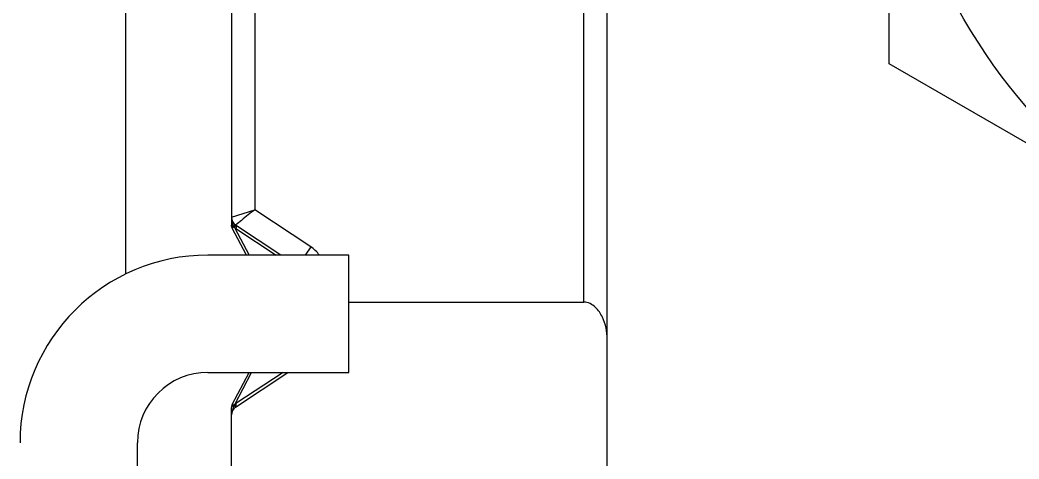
# Model space of a CAD drawing. Extents: x -427546 to -314919, y 698702 to 968782.
# Drawn here: x -406792.2 to -406683.5, y 889883.1 to 889930.9 of the extents above; entities that cross this region are included whole.
import ezdxf

# ---------------------------------------------------------------- set-up
doc = ezdxf.new("R2010")
doc.units = 0
doc.header["$LTSCALE"] = 1000
doc.header["$MEASUREMENT"] = 0
doc.layers.get('0').update_dxf_attribs({"linetype": 'CONTINUOUS'})

msp = doc.modelspace()

# ---------------------------------------------------------------- linework, layer by layer
for p, q in [((-406769.2, 890013.62), (-406769.2, 889908.61)), ((-406766.65, 890012.8), (-406766.65, 889910.25)), ((-406697.65, 889926.12), (-406697.65, 889996.94)), ((-406730.87, 889900.19), (-406730.87, 889948.64)), ((-406728.32, 889874.64), (-406728.32, 889946.86)), ((-406780.7, 889903.23), (-406780.7, 889938.09)), ((-406636.32, 889890.71), (-406697.65, 889926.12)), ((-406769.2, 889909.43), (-406766.65, 889910.25)), ((-406760.58, 889906.2), (-406766.65, 889910.25)), ((-406768.91, 889908.37), (-406769.12, 889908.25)), ((-406767.56, 889905.31), (-406769.12, 889908.25)), ((-406768.91, 889908.36), (-406768.89, 889908.33)), ((-406768.89, 889908.33), (-406768.87, 889908.31)), ((-406768.86, 889908.65), (-406768.88, 889908.68)), ((-406768.82, 889908.46), (-406768.87, 889908.31)), ((-406768.87, 889908.31), (-406767.29, 889905.31)), ((-406768.85, 889908.61), (-406768.86, 889908.65)), ((-406763.84, 889905.31), (-406768.75, 889908.58)), ((-406768.71, 889908.19), (-406764.34, 889905.3)), ((-406760.58, 889906.2), (-406761.17, 889905.31)), ((-406756.43, 889905.31), (-406771.76, 889905.31)), ((-406756.43, 889892.53), (-406756.43, 889905.31)), ((-406756.43, 889900.19), (-406730.87, 889900.19)), ((-406771.76, 889892.53), (-406756.43, 889892.53)), ((-406769.12, 889889.05), (-406767.28, 889892.53)), ((-406768.85, 889889.03), (-406767.01, 889892.53)), ((-406768.75, 889888.74), (-406763.07, 889892.53)), ((-406763.59, 889892.53), (-406768.71, 889889.14)), ((-406769.2, 889887.9), (-406769.2, 889888.7)), ((-406769.02, 889888.61), (-406769.12, 889888.33)), ((-406769.05, 889888.89), (-406768.95, 889888.94)), ((-406768.85, 889889.03), (-406768.92, 889888.95)), ((-406768.8, 889888.88), (-406768.85, 889889.03)), ((-406769.2, 889874.64), (-406769.2, 889887.89)), ((-406779.43, 889877.2), (-406779.43, 889884.86))]:
    msp.add_line(p, q)
msp.add_circle((-406636.32, 889961.53), 61.33)
for centre, radius, start, end in [((-406766.87, 889909.43), 2.33, 179.9603, 189.4681), ((-406768.18, 889909.43), 1.02, 180, 236.3099), ((-406768.76, 889908.95), 0.6, 235.2626, 237.3148), ((-406767.37, 889909.31), 1.82, 198.3861, 202.9192), ((-406768.72, 889909.02), 0.677, 237.2542, 240.8239), ((-406768.75, 889908.95), 0.603, 240.8148, 245.1876), ((-406767.55, 889909.23), 1.62, 202.9098, 207.7391), ((-406768.78, 889908.89), 0.533, 245.1804, 250.3543), ((-406767.66, 889909.18), 1.5, 207.789, 208.824), ((-406767.72, 889909.14), 1.43, 208.8038, 212.2564), ((-406768.8, 889908.83), 0.469, 250.338, 256.9912), ((-406767.73, 889909.67), 1.78, 230.0267, 236.6343), ((-406762.56, 889903.23), 3.58, 35.8765, 56.3099), ((-406771.76, 889884.86), 20.44, 90, 180), ((-406771.76, 889884.86), 7.67, 90, 180), ((-406768.18, 889887.89), 1.02, 123.6901, 180), ((-406780.29, 889892.19), 11.82, 342.3685, 343.3734), ((-406739.08, 889879.89), 31.18, 163.1105, 163.3846), ((-406768.77, 889888.45), 0.521, 106.0364, 109.7696), ((-406767.72, 889887.64), 1.8, 123.5501, 129.2239)]:
    msp.add_arc(centre, radius, start, end)
for points, knots in [([(-406766.65, 889910.25), (-406767.14, 889909.86), (-406767.85, 889909.33), (-406768.52, 889908.73), (-406768.75, 889908.58)], [0, 0, 0, 0, 0.698346, 1, 1, 1, 1]), ([(-406769.19, 889908.49), (-406769.19, 889908.51), (-406769.19, 889908.54), (-406769.18, 889908.58), (-406769.17, 889908.59)], [0, 0, 0, 0, 0.48312, 1, 1, 1, 1]), ([(-406768.91, 889908.36), (-406768.9, 889908.39), (-406768.87, 889908.47), (-406768.85, 889908.55), (-406768.85, 889908.61)], [0, 0, 0, 0, 0.307942, 1, 1, 1, 1]), ([(-406768.84, 889908.65), (-406768.81, 889908.62), (-406768.8, 889908.54), (-406768.81, 889908.48), (-406768.82, 889908.46)], [0, 0, 0, 0, 0.671481, 1, 1, 1, 1]), ([(-406768.69, 889908.5), (-406768.68, 889908.48), (-406768.66, 889908.37), (-406768.68, 889908.27), (-406768.71, 889908.19)], [0, 0, 0, 0, 0.201666, 1, 1, 1, 1]), ([(-406728.32, 889896.14), (-406728.32, 889896.55), (-406728.41, 889897.37), (-406728.82, 889898.58), (-406729.53, 889899.7), (-406730.41, 889900.19), (-406730.87, 889900.19)], [0, 0, 0, 0, 0.235531, 0.478205, 0.731471, 1, 1, 1, 1]), ([(-406769.2, 889888.7), (-406769.2, 889888.76), (-406769.14, 889888.84), (-406769.07, 889888.88), (-406769.05, 889888.89)], [0, 0, 0, 0, 0.684585, 1, 1, 1, 1]), ([(-406769.19, 889888.82), (-406769.19, 889888.8), (-406769.19, 889888.77), (-406769.18, 889888.73), (-406769.17, 889888.71)], [0, 0, 0, 0, 0.483166, 1, 1, 1, 1]), ([(-406769.19, 889888.82), (-406769.19, 889888.8), (-406769.19, 889888.77), (-406769.18, 889888.73), (-406769.17, 889888.71)], [0, 0, 0, 0, 0.483166, 1, 1, 1, 1]), ([(-406769.19, 889888.82), (-406769.19, 889888.8), (-406769.19, 889888.77), (-406769.18, 889888.73), (-406769.17, 889888.71)], [0, 0, 0, 0, 0.483166, 1, 1, 1, 1]), ([(-406769.19, 889888.82), (-406769.19, 889888.8), (-406769.19, 889888.77), (-406769.18, 889888.73), (-406769.17, 889888.71)], [0, 0, 0, 0, 0.483166, 1, 1, 1, 1]), ([(-406769.12, 889889.05), (-406769.1, 889889.07), (-406769.03, 889888.98), (-406768.97, 889888.98), (-406768.92, 889888.95)], [0, 0, 0, 0, 0.259642, 1, 1, 1, 1]), ([(-406768.83, 889888.68), (-406768.8, 889888.71), (-406768.78, 889888.79), (-406768.8, 889888.85), (-406768.8, 889888.88)], [0, 0, 0, 0, 0.67298, 1, 1, 1, 1]), ([(-406768.69, 889888.83), (-406768.68, 889888.85), (-406768.66, 889888.95), (-406768.69, 889889.06), (-406768.71, 889889.14)], [0, 0, 0, 0, 0.200998, 1, 1, 1, 1])]:
    msp.add_open_spline(points, degree=3, knots=knots)
for points in [[(-406769.2, 889908.61), (-406769.2, 889908.55), (-406769.15, 889908.49), (-406769.1, 889908.46)], [(-406769.12, 889908.25), (-406769.15, 889908.33), (-406769.19, 889908.41), (-406769.19, 889908.49)], [(-406769.09, 889908.73), (-406769.13, 889908.83), (-406769.15, 889908.94), (-406769.17, 889909.05)], [(-406769.12, 889889.05), (-406769.15, 889888.98), (-406769.19, 889888.9), (-406769.19, 889888.82)]]:
    msp.add_open_spline(points, degree=3)

doc.saveas('drawing.dxf')
